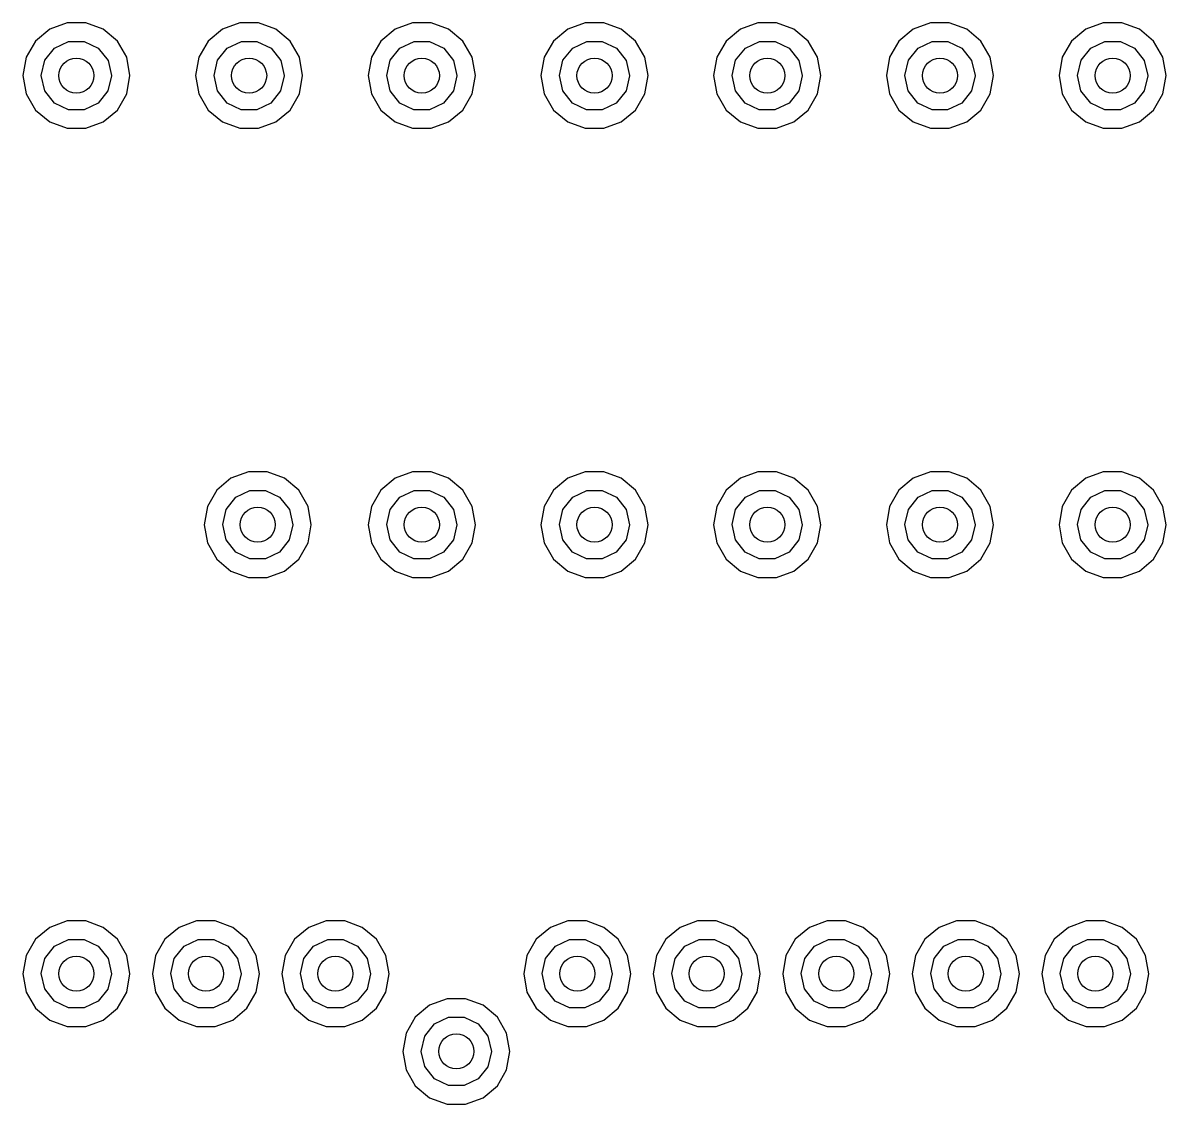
# Model space of a CAD drawing. Extents: x 2.01 to 4.77, y -4.11 to -1.35.
# Drawn here: x 4.2142 to 4.4748, y -3.4923 to -3.2458 of the extents above; entities that cross this region are included whole.
import ezdxf

# ---------------------------------------------------------------- set-up
doc = ezdxf.new("R2010")
doc.units = 0
doc.header["$MEASUREMENT"] = 0
doc.layers.add('BLACK', color=7, linetype='CONTINUOUS')

msp = doc.modelspace()

# ---------------------------------------------------------------- linework, layer by layer
at = {"layer": 'BLACK', "linetype": 'CONTINUOUS'}
for p, q in [((4.22028, -3.2473), (4.21703, -3.25003)), ((4.22426, -3.24585), (4.22028, -3.2473)), ((4.2285, -3.24585), (4.22426, -3.24585)), ((4.23248, -3.2473), (4.2285, -3.24585)), ((4.23573, -3.25003), (4.23248, -3.2473)), ((4.25965, -3.2473), (4.2564, -3.25003)), ((4.26363, -3.24585), (4.25965, -3.2473)), ((4.26787, -3.24585), (4.26363, -3.24585)), ((4.27185, -3.2473), (4.26787, -3.24585)), ((4.2751, -3.25003), (4.27185, -3.2473)), ((4.29902, -3.2473), (4.29577, -3.25003)), ((4.303, -3.24585), (4.29902, -3.2473)), ((4.30724, -3.24585), (4.303, -3.24585)), ((4.31122, -3.2473), (4.30724, -3.24585)), ((4.31447, -3.25003), (4.31122, -3.2473)), ((4.33839, -3.2473), (4.33514, -3.25003)), ((4.34237, -3.24585), (4.33839, -3.2473)), ((4.34661, -3.24585), (4.34237, -3.24585)), ((4.35059, -3.2473), (4.34661, -3.24585)), ((4.35384, -3.25003), (4.35059, -3.2473)), ((4.37776, -3.2473), (4.37451, -3.25003)), ((4.38174, -3.24585), (4.37776, -3.2473)), ((4.38598, -3.24585), (4.38174, -3.24585)), ((4.38996, -3.2473), (4.38598, -3.24585)), ((4.39321, -3.25003), (4.38996, -3.2473)), ((4.41713, -3.2473), (4.41388, -3.25003)), ((4.42111, -3.24585), (4.41713, -3.2473)), ((4.42535, -3.24585), (4.42111, -3.24585)), ((4.42933, -3.2473), (4.42535, -3.24585)), ((4.43258, -3.25003), (4.42933, -3.2473)), ((4.4565, -3.2473), (4.45325, -3.25003)), ((4.46048, -3.24585), (4.4565, -3.2473)), ((4.46472, -3.24585), (4.46048, -3.24585)), ((4.4687, -3.2473), (4.46472, -3.24585)), ((4.47195, -3.25003), (4.4687, -3.2473)), ((4.21703, -3.25003), (4.21491, -3.2537)), ((4.23785, -3.2537), (4.23573, -3.25003)), ((4.2564, -3.25003), (4.25428, -3.2537)), ((4.27722, -3.2537), (4.2751, -3.25003)), ((4.29577, -3.25003), (4.29365, -3.2537)), ((4.31659, -3.2537), (4.31447, -3.25003)), ((4.33514, -3.25003), (4.33302, -3.2537)), ((4.35596, -3.2537), (4.35384, -3.25003)), ((4.37451, -3.25003), (4.37239, -3.2537)), ((4.39533, -3.2537), (4.39321, -3.25003)), ((4.41388, -3.25003), (4.41176, -3.2537)), ((4.4347, -3.2537), (4.43258, -3.25003)), ((4.45325, -3.25003), (4.45113, -3.2537)), ((4.47407, -3.2537), (4.47195, -3.25003)), ((4.21918, -3.25439), (4.2214, -3.25161)), ((4.2214, -3.25161), (4.22461, -3.25007)), ((4.22461, -3.25007), (4.22816, -3.25008)), ((4.22816, -3.25008), (4.23137, -3.25162)), ((4.23137, -3.25162), (4.23359, -3.2544)), ((4.25855, -3.25439), (4.26077, -3.25161)), ((4.26077, -3.25161), (4.26398, -3.25007)), ((4.26398, -3.25007), (4.26753, -3.25008)), ((4.26753, -3.25008), (4.27074, -3.25162)), ((4.27074, -3.25162), (4.27296, -3.2544)), ((4.29792, -3.25439), (4.30014, -3.25161)), ((4.30014, -3.25161), (4.30335, -3.25007)), ((4.30335, -3.25007), (4.3069, -3.25008)), ((4.3069, -3.25008), (4.31011, -3.25162)), ((4.31011, -3.25162), (4.31233, -3.2544)), ((4.33729, -3.25439), (4.33951, -3.25161)), ((4.33951, -3.25161), (4.34272, -3.25007)), ((4.34272, -3.25007), (4.34627, -3.25008)), ((4.34627, -3.25008), (4.34948, -3.25162)), ((4.34948, -3.25162), (4.3517, -3.2544)), ((4.37666, -3.25439), (4.37888, -3.25161)), ((4.37888, -3.25161), (4.38209, -3.25007)), ((4.38209, -3.25007), (4.38564, -3.25008)), ((4.38564, -3.25008), (4.38885, -3.25162)), ((4.38885, -3.25162), (4.39107, -3.2544)), ((4.41603, -3.25439), (4.41825, -3.25161)), ((4.41825, -3.25161), (4.42146, -3.25007)), ((4.42146, -3.25007), (4.42501, -3.25008)), ((4.42501, -3.25008), (4.42822, -3.25162)), ((4.42822, -3.25162), (4.43044, -3.2544)), ((4.4554, -3.25439), (4.45762, -3.25161)), ((4.45762, -3.25161), (4.46083, -3.25007)), ((4.46083, -3.25007), (4.46438, -3.25008)), ((4.46438, -3.25008), (4.46759, -3.25162)), ((4.46759, -3.25162), (4.46981, -3.2544)), ((4.21491, -3.2537), (4.21417, -3.25787)), ((4.21838, -3.25786), (4.21918, -3.25439)), ((4.23359, -3.2544), (4.23438, -3.25787)), ((4.23858, -3.25787), (4.23785, -3.2537)), ((4.25428, -3.2537), (4.25354, -3.25787)), ((4.25775, -3.25786), (4.25855, -3.25439)), ((4.27296, -3.2544), (4.27375, -3.25787)), ((4.27795, -3.25787), (4.27722, -3.2537)), ((4.29365, -3.2537), (4.29291, -3.25787)), ((4.29712, -3.25786), (4.29792, -3.25439)), ((4.31233, -3.2544), (4.31312, -3.25787)), ((4.31732, -3.25787), (4.31659, -3.2537)), ((4.33302, -3.2537), (4.33228, -3.25787)), ((4.33649, -3.25786), (4.33729, -3.25439)), ((4.3517, -3.2544), (4.35249, -3.25787)), ((4.35669, -3.25787), (4.35596, -3.2537)), ((4.37239, -3.2537), (4.37165, -3.25787)), ((4.37586, -3.25786), (4.37666, -3.25439)), ((4.39107, -3.2544), (4.39186, -3.25787)), ((4.39606, -3.25787), (4.39533, -3.2537)), ((4.41176, -3.2537), (4.41102, -3.25787)), ((4.41523, -3.25786), (4.41603, -3.25439)), ((4.43044, -3.2544), (4.43123, -3.25787)), ((4.43543, -3.25787), (4.4347, -3.2537)), ((4.45113, -3.2537), (4.45039, -3.25787)), ((4.4546, -3.25786), (4.4554, -3.25439)), ((4.46981, -3.2544), (4.4706, -3.25787)), ((4.4748, -3.25787), (4.47407, -3.2537)), ((4.21417, -3.25787), (4.21491, -3.26205)), ((4.21916, -3.26133), (4.21838, -3.25786)), ((4.23438, -3.25787), (4.23438, -3.2579)), ((4.23785, -3.26205), (4.23858, -3.25787)), ((4.25354, -3.25787), (4.25428, -3.26205)), ((4.25853, -3.26133), (4.25775, -3.25786)), ((4.27375, -3.25787), (4.27375, -3.2579)), ((4.27722, -3.26205), (4.27795, -3.25787)), ((4.29291, -3.25787), (4.29365, -3.26205)), ((4.2979, -3.26133), (4.29712, -3.25786)), ((4.31312, -3.25787), (4.31312, -3.2579)), ((4.31659, -3.26205), (4.31732, -3.25787)), ((4.33228, -3.25787), (4.33302, -3.26205)), ((4.33727, -3.26133), (4.33649, -3.25786)), ((4.35249, -3.25787), (4.35249, -3.2579)), ((4.35596, -3.26205), (4.35669, -3.25787)), ((4.37165, -3.25787), (4.37239, -3.26205)), ((4.37664, -3.26133), (4.37586, -3.25786)), ((4.39186, -3.25787), (4.39186, -3.2579)), ((4.39533, -3.26205), (4.39606, -3.25787)), ((4.41102, -3.25787), (4.41176, -3.26205)), ((4.41601, -3.26133), (4.41523, -3.25786)), ((4.43123, -3.25787), (4.43123, -3.2579)), ((4.4347, -3.26205), (4.43543, -3.25787)), ((4.45039, -3.25787), (4.45113, -3.26205)), ((4.45538, -3.26133), (4.4546, -3.25786)), ((4.4706, -3.25787), (4.4706, -3.2579)), ((4.47407, -3.26205), (4.4748, -3.25787)), ((4.23438, -3.2579), (4.23357, -3.26137)), ((4.27375, -3.2579), (4.27294, -3.26137)), ((4.31312, -3.2579), (4.31231, -3.26137)), ((4.35249, -3.2579), (4.35168, -3.26137)), ((4.39186, -3.2579), (4.39105, -3.26137)), ((4.43123, -3.2579), (4.43042, -3.26137)), ((4.4706, -3.2579), (4.46979, -3.26137)), ((4.21491, -3.26205), (4.21703, -3.26572)), ((4.22138, -3.26412), (4.21916, -3.26133)), ((4.23357, -3.26137), (4.23135, -3.26414)), ((4.23573, -3.26572), (4.23785, -3.26205)), ((4.25428, -3.26205), (4.2564, -3.26572)), ((4.26075, -3.26412), (4.25853, -3.26133)), ((4.27294, -3.26137), (4.27072, -3.26414)), ((4.2751, -3.26572), (4.27722, -3.26205)), ((4.29365, -3.26205), (4.29577, -3.26572)), ((4.30012, -3.26412), (4.2979, -3.26133)), ((4.31231, -3.26137), (4.31009, -3.26414)), ((4.31447, -3.26572), (4.31659, -3.26205)), ((4.33302, -3.26205), (4.33514, -3.26572)), ((4.33949, -3.26412), (4.33727, -3.26133)), ((4.35168, -3.26137), (4.34946, -3.26414)), ((4.35384, -3.26572), (4.35596, -3.26205)), ((4.37239, -3.26205), (4.37451, -3.26572)), ((4.37886, -3.26412), (4.37664, -3.26133)), ((4.39105, -3.26137), (4.38883, -3.26414)), ((4.39321, -3.26572), (4.39533, -3.26205)), ((4.41176, -3.26205), (4.41388, -3.26572)), ((4.41823, -3.26412), (4.41601, -3.26133)), ((4.43042, -3.26137), (4.4282, -3.26414)), ((4.43258, -3.26572), (4.4347, -3.26205)), ((4.45113, -3.26205), (4.45325, -3.26572)), ((4.4576, -3.26412), (4.45538, -3.26133)), ((4.46979, -3.26137), (4.46757, -3.26414)), ((4.47195, -3.26572), (4.47407, -3.26205)), ((4.22458, -3.26567), (4.22138, -3.26412)), ((4.22814, -3.26568), (4.22458, -3.26567)), ((4.23135, -3.26414), (4.22814, -3.26568)), ((4.26395, -3.26567), (4.26075, -3.26412)), ((4.26751, -3.26568), (4.26395, -3.26567)), ((4.27072, -3.26414), (4.26751, -3.26568)), ((4.30332, -3.26567), (4.30012, -3.26412)), ((4.30688, -3.26568), (4.30332, -3.26567)), ((4.31009, -3.26414), (4.30688, -3.26568)), ((4.34269, -3.26567), (4.33949, -3.26412)), ((4.34625, -3.26568), (4.34269, -3.26567)), ((4.34946, -3.26414), (4.34625, -3.26568)), ((4.38206, -3.26567), (4.37886, -3.26412)), ((4.38562, -3.26568), (4.38206, -3.26567)), ((4.38883, -3.26414), (4.38562, -3.26568)), ((4.42143, -3.26567), (4.41823, -3.26412)), ((4.42499, -3.26568), (4.42143, -3.26567)), ((4.4282, -3.26414), (4.42499, -3.26568)), ((4.4608, -3.26567), (4.4576, -3.26412)), ((4.46436, -3.26568), (4.4608, -3.26567)), ((4.46757, -3.26414), (4.46436, -3.26568)), ((4.21703, -3.26572), (4.22028, -3.26844)), ((4.23248, -3.26844), (4.23573, -3.26572)), ((4.2564, -3.26572), (4.25965, -3.26844)), ((4.27185, -3.26844), (4.2751, -3.26572)), ((4.29577, -3.26572), (4.29902, -3.26844)), ((4.31122, -3.26844), (4.31447, -3.26572)), ((4.33514, -3.26572), (4.33839, -3.26844)), ((4.35059, -3.26844), (4.35384, -3.26572)), ((4.37451, -3.26572), (4.37776, -3.26844)), ((4.38996, -3.26844), (4.39321, -3.26572)), ((4.41388, -3.26572), (4.41713, -3.26844)), ((4.42933, -3.26844), (4.43258, -3.26572)), ((4.45325, -3.26572), (4.4565, -3.26844)), ((4.4687, -3.26844), (4.47195, -3.26572)), ((4.22028, -3.26844), (4.22426, -3.26989)), ((4.22426, -3.26989), (4.2285, -3.26989)), ((4.2285, -3.26989), (4.23248, -3.26844)), ((4.25965, -3.26844), (4.26363, -3.26989)), ((4.26363, -3.26989), (4.26787, -3.26989)), ((4.26787, -3.26989), (4.27185, -3.26844)), ((4.29902, -3.26844), (4.303, -3.26989)), ((4.303, -3.26989), (4.30724, -3.26989)), ((4.30724, -3.26989), (4.31122, -3.26844)), ((4.33839, -3.26844), (4.34237, -3.26989)), ((4.34237, -3.26989), (4.34661, -3.26989)), ((4.34661, -3.26989), (4.35059, -3.26844)), ((4.37776, -3.26844), (4.38174, -3.26989)), ((4.38174, -3.26989), (4.38598, -3.26989)), ((4.38598, -3.26989), (4.38996, -3.26844)), ((4.41713, -3.26844), (4.42111, -3.26989)), ((4.42111, -3.26989), (4.42535, -3.26989)), ((4.42535, -3.26989), (4.42933, -3.26844)), ((4.4565, -3.26844), (4.46048, -3.26989)), ((4.46048, -3.26989), (4.46472, -3.26989)), ((4.46472, -3.26989), (4.4687, -3.26844)), ((4.2656, -3.34822), (4.26161, -3.34967)), ((4.26984, -3.34822), (4.2656, -3.34822)), ((4.27382, -3.34967), (4.26984, -3.34822)), ((4.303, -3.34822), (4.29902, -3.34967)), ((4.30724, -3.34822), (4.303, -3.34822)), ((4.31122, -3.34967), (4.30724, -3.34822)), ((4.34237, -3.34822), (4.33839, -3.34967)), ((4.34661, -3.34822), (4.34237, -3.34822)), ((4.35059, -3.34967), (4.34661, -3.34822)), ((4.38174, -3.34822), (4.37776, -3.34967)), ((4.38598, -3.34822), (4.38174, -3.34822)), ((4.38996, -3.34967), (4.38598, -3.34822)), ((4.42111, -3.34822), (4.41713, -3.34967)), ((4.42535, -3.34822), (4.42111, -3.34822)), ((4.42933, -3.34967), (4.42535, -3.34822)), ((4.46048, -3.34822), (4.4565, -3.34967)), ((4.46472, -3.34822), (4.46048, -3.34822)), ((4.4687, -3.34967), (4.46472, -3.34822)), ((4.26161, -3.34967), (4.25837, -3.35239)), ((4.27707, -3.35239), (4.27382, -3.34967)), ((4.29902, -3.34967), (4.29577, -3.35239)), ((4.31447, -3.35239), (4.31122, -3.34967)), ((4.33839, -3.34967), (4.33514, -3.35239)), ((4.35384, -3.35239), (4.35059, -3.34967)), ((4.37776, -3.34967), (4.37451, -3.35239)), ((4.39321, -3.35239), (4.38996, -3.34967)), ((4.41713, -3.34967), (4.41388, -3.35239)), ((4.43258, -3.35239), (4.42933, -3.34967)), ((4.4565, -3.34967), (4.45325, -3.35239)), ((4.47195, -3.35239), (4.4687, -3.34967)), ((4.25837, -3.35239), (4.25625, -3.35606)), ((4.26051, -3.35675), (4.26274, -3.35398)), ((4.26274, -3.35398), (4.26594, -3.35244)), ((4.26594, -3.35244), (4.2695, -3.35244)), ((4.2695, -3.35244), (4.27271, -3.35398)), ((4.27271, -3.35398), (4.27493, -3.35677)), ((4.27919, -3.35606), (4.27707, -3.35239)), ((4.29577, -3.35239), (4.29365, -3.35606)), ((4.29792, -3.35675), (4.30014, -3.35398)), ((4.30014, -3.35398), (4.30335, -3.35244)), ((4.30335, -3.35244), (4.3069, -3.35244)), ((4.3069, -3.35244), (4.31011, -3.35398)), ((4.31011, -3.35398), (4.31233, -3.35677)), ((4.31659, -3.35606), (4.31447, -3.35239)), ((4.33514, -3.35239), (4.33302, -3.35606)), ((4.33729, -3.35675), (4.33951, -3.35398)), ((4.33951, -3.35398), (4.34272, -3.35244)), ((4.34272, -3.35244), (4.34627, -3.35244)), ((4.34627, -3.35244), (4.34948, -3.35398)), ((4.34948, -3.35398), (4.3517, -3.35677)), ((4.35596, -3.35606), (4.35384, -3.35239)), ((4.37451, -3.35239), (4.37239, -3.35606)), ((4.37666, -3.35675), (4.37888, -3.35398)), ((4.37888, -3.35398), (4.38209, -3.35244)), ((4.38209, -3.35244), (4.38564, -3.35244)), ((4.38564, -3.35244), (4.38885, -3.35398)), ((4.38885, -3.35398), (4.39107, -3.35677)), ((4.39533, -3.35606), (4.39321, -3.35239)), ((4.41388, -3.35239), (4.41176, -3.35606)), ((4.41603, -3.35675), (4.41825, -3.35398)), ((4.41825, -3.35398), (4.42146, -3.35244)), ((4.42146, -3.35244), (4.42501, -3.35244)), ((4.42501, -3.35244), (4.42822, -3.35398)), ((4.42822, -3.35398), (4.43044, -3.35677)), ((4.4347, -3.35606), (4.43258, -3.35239)), ((4.45325, -3.35239), (4.45113, -3.35606)), ((4.4554, -3.35675), (4.45762, -3.35398)), ((4.45762, -3.35398), (4.46083, -3.35244)), ((4.46083, -3.35244), (4.46438, -3.35244)), ((4.46438, -3.35244), (4.46759, -3.35398)), ((4.46759, -3.35398), (4.46981, -3.35677)), ((4.47407, -3.35606), (4.47195, -3.35239)), ((4.25625, -3.35606), (4.25551, -3.36024)), ((4.25972, -3.36022), (4.26051, -3.35675)), ((4.27493, -3.35677), (4.27572, -3.36024)), ((4.27992, -3.36024), (4.27919, -3.35606)), ((4.29365, -3.35606), (4.29291, -3.36024)), ((4.29712, -3.36022), (4.29792, -3.35675)), ((4.31233, -3.35677), (4.31312, -3.36024)), ((4.31732, -3.36024), (4.31659, -3.35606)), ((4.33302, -3.35606), (4.33228, -3.36024)), ((4.33649, -3.36022), (4.33729, -3.35675)), ((4.3517, -3.35677), (4.35249, -3.36024)), ((4.35669, -3.36024), (4.35596, -3.35606)), ((4.37239, -3.35606), (4.37165, -3.36024)), ((4.37586, -3.36022), (4.37666, -3.35675)), ((4.39107, -3.35677), (4.39186, -3.36024)), ((4.39606, -3.36024), (4.39533, -3.35606)), ((4.41176, -3.35606), (4.41102, -3.36024)), ((4.41523, -3.36022), (4.41603, -3.35675)), ((4.43044, -3.35677), (4.43123, -3.36024)), ((4.43543, -3.36024), (4.4347, -3.35606)), ((4.45113, -3.35606), (4.45039, -3.36024)), ((4.4546, -3.36022), (4.4554, -3.35675)), ((4.46981, -3.35677), (4.4706, -3.36024)), ((4.4748, -3.36024), (4.47407, -3.35606)), ((4.25551, -3.36024), (4.25625, -3.36441)), ((4.2605, -3.36369), (4.25972, -3.36022)), ((4.27572, -3.36026), (4.27491, -3.36373)), ((4.27572, -3.36024), (4.27572, -3.36026)), ((4.27919, -3.36441), (4.27992, -3.36024)), ((4.29291, -3.36024), (4.29365, -3.36441)), ((4.2979, -3.36369), (4.29712, -3.36022)), ((4.31312, -3.36026), (4.31231, -3.36373)), ((4.31312, -3.36024), (4.31312, -3.36026)), ((4.31659, -3.36441), (4.31732, -3.36024)), ((4.33228, -3.36024), (4.33302, -3.36441)), ((4.33727, -3.36369), (4.33649, -3.36022)), ((4.35249, -3.36026), (4.35168, -3.36373)), ((4.35249, -3.36024), (4.35249, -3.36026)), ((4.35596, -3.36441), (4.35669, -3.36024)), ((4.37165, -3.36024), (4.37239, -3.36441)), ((4.37664, -3.36369), (4.37586, -3.36022)), ((4.39186, -3.36026), (4.39105, -3.36373)), ((4.39186, -3.36024), (4.39186, -3.36026)), ((4.39533, -3.36441), (4.39606, -3.36024)), ((4.41102, -3.36024), (4.41176, -3.36441)), ((4.41601, -3.36369), (4.41523, -3.36022)), ((4.43123, -3.36026), (4.43042, -3.36373)), ((4.43123, -3.36024), (4.43123, -3.36026)), ((4.4347, -3.36441), (4.43543, -3.36024)), ((4.45039, -3.36024), (4.45113, -3.36441)), ((4.45538, -3.36369), (4.4546, -3.36022)), ((4.4706, -3.36026), (4.46979, -3.36373)), ((4.4706, -3.36024), (4.4706, -3.36026)), ((4.47407, -3.36441), (4.4748, -3.36024)), ((4.25625, -3.36441), (4.25837, -3.36808)), ((4.26271, -3.36648), (4.2605, -3.36369)), ((4.27491, -3.36373), (4.27269, -3.36651)), ((4.27707, -3.36808), (4.27919, -3.36441)), ((4.29365, -3.36441), (4.29577, -3.36808)), ((4.30012, -3.36648), (4.2979, -3.36369)), ((4.31231, -3.36373), (4.31009, -3.36651)), ((4.31447, -3.36808), (4.31659, -3.36441)), ((4.33302, -3.36441), (4.33514, -3.36808)), ((4.33949, -3.36648), (4.33727, -3.36369)), ((4.35168, -3.36373), (4.34946, -3.36651)), ((4.35384, -3.36808), (4.35596, -3.36441)), ((4.37239, -3.36441), (4.37451, -3.36808)), ((4.37886, -3.36648), (4.37664, -3.36369)), ((4.39105, -3.36373), (4.38883, -3.36651)), ((4.39321, -3.36808), (4.39533, -3.36441)), ((4.41176, -3.36441), (4.41388, -3.36808)), ((4.41823, -3.36648), (4.41601, -3.36369)), ((4.43042, -3.36373), (4.4282, -3.36651)), ((4.43258, -3.36808), (4.4347, -3.36441)), ((4.45113, -3.36441), (4.45325, -3.36808)), ((4.4576, -3.36648), (4.45538, -3.36369)), ((4.46979, -3.36373), (4.46757, -3.36651)), ((4.47195, -3.36808), (4.47407, -3.36441)), ((4.26592, -3.36803), (4.26271, -3.36648)), ((4.27269, -3.36651), (4.26948, -3.36804)), ((4.30332, -3.36803), (4.30012, -3.36648)), ((4.31009, -3.36651), (4.30688, -3.36804)), ((4.34269, -3.36803), (4.33949, -3.36648)), ((4.34946, -3.36651), (4.34625, -3.36804)), ((4.38206, -3.36803), (4.37886, -3.36648)), ((4.38883, -3.36651), (4.38562, -3.36804)), ((4.42143, -3.36803), (4.41823, -3.36648)), ((4.4282, -3.36651), (4.42499, -3.36804)), ((4.4608, -3.36803), (4.4576, -3.36648)), ((4.46757, -3.36651), (4.46436, -3.36804)), ((4.25837, -3.36808), (4.26161, -3.37081)), ((4.26948, -3.36804), (4.26592, -3.36803)), ((4.27382, -3.37081), (4.27707, -3.36808)), ((4.29577, -3.36808), (4.29902, -3.37081)), ((4.30688, -3.36804), (4.30332, -3.36803)), ((4.31122, -3.37081), (4.31447, -3.36808)), ((4.33514, -3.36808), (4.33839, -3.37081)), ((4.34625, -3.36804), (4.34269, -3.36803)), ((4.35059, -3.37081), (4.35384, -3.36808)), ((4.37451, -3.36808), (4.37776, -3.37081)), ((4.38562, -3.36804), (4.38206, -3.36803)), ((4.38996, -3.37081), (4.39321, -3.36808)), ((4.41388, -3.36808), (4.41713, -3.37081)), ((4.42499, -3.36804), (4.42143, -3.36803)), ((4.42933, -3.37081), (4.43258, -3.36808)), ((4.45325, -3.36808), (4.4565, -3.37081)), ((4.46436, -3.36804), (4.4608, -3.36803)), ((4.4687, -3.37081), (4.47195, -3.36808)), ((4.26161, -3.37081), (4.2656, -3.37226)), ((4.2656, -3.37226), (4.26984, -3.37226)), ((4.26984, -3.37226), (4.27382, -3.37081)), ((4.29902, -3.37081), (4.303, -3.37226)), ((4.303, -3.37226), (4.30724, -3.37226)), ((4.30724, -3.37226), (4.31122, -3.37081)), ((4.33839, -3.37081), (4.34237, -3.37226)), ((4.34237, -3.37226), (4.34661, -3.37226)), ((4.34661, -3.37226), (4.35059, -3.37081)), ((4.37776, -3.37081), (4.38174, -3.37226)), ((4.38174, -3.37226), (4.38598, -3.37226)), ((4.38598, -3.37226), (4.38996, -3.37081)), ((4.41713, -3.37081), (4.42111, -3.37226)), ((4.42111, -3.37226), (4.42535, -3.37226)), ((4.42535, -3.37226), (4.42933, -3.37081)), ((4.4565, -3.37081), (4.46048, -3.37226)), ((4.46048, -3.37226), (4.46472, -3.37226)), ((4.46472, -3.37226), (4.4687, -3.37081)), ((4.22426, -3.45058), (4.22028, -3.45203)), ((4.2285, -3.45058), (4.22426, -3.45058)), ((4.23248, -3.45203), (4.2285, -3.45058)), ((4.25379, -3.45058), (4.2498, -3.45203)), ((4.25802, -3.45058), (4.25379, -3.45058)), ((4.26201, -3.45203), (4.25802, -3.45058)), ((4.28331, -3.45058), (4.27933, -3.45203)), ((4.28755, -3.45058), (4.28331, -3.45058)), ((4.29154, -3.45203), (4.28755, -3.45058)), ((4.33843, -3.45058), (4.33445, -3.45203)), ((4.34267, -3.45058), (4.33843, -3.45058)), ((4.34665, -3.45203), (4.34267, -3.45058)), ((4.36796, -3.45058), (4.36398, -3.45203)), ((4.3722, -3.45058), (4.36796, -3.45058)), ((4.37618, -3.45203), (4.3722, -3.45058)), ((4.39749, -3.45058), (4.3935, -3.45203)), ((4.40173, -3.45058), (4.39749, -3.45058)), ((4.40571, -3.45203), (4.40173, -3.45058)), ((4.42701, -3.45058), (4.42303, -3.45203)), ((4.43125, -3.45058), (4.42701, -3.45058)), ((4.43524, -3.45203), (4.43125, -3.45058)), ((4.45654, -3.45058), (4.45256, -3.45203)), ((4.46078, -3.45058), (4.45654, -3.45058)), ((4.46476, -3.45203), (4.46078, -3.45058)), ((4.22028, -3.45203), (4.21703, -3.45475)), ((4.23573, -3.45475), (4.23248, -3.45203)), ((4.2498, -3.45203), (4.24656, -3.45475)), ((4.26526, -3.45475), (4.26201, -3.45203)), ((4.27933, -3.45203), (4.27608, -3.45475)), ((4.29478, -3.45475), (4.29154, -3.45203)), ((4.33445, -3.45203), (4.3312, -3.45475)), ((4.3499, -3.45475), (4.34665, -3.45203)), ((4.36398, -3.45203), (4.36073, -3.45475)), ((4.37943, -3.45475), (4.37618, -3.45203)), ((4.3935, -3.45203), (4.39026, -3.45475)), ((4.40896, -3.45475), (4.40571, -3.45203)), ((4.42303, -3.45203), (4.41978, -3.45475)), ((4.43848, -3.45475), (4.43524, -3.45203)), ((4.45256, -3.45203), (4.44931, -3.45475)), ((4.46801, -3.45475), (4.46476, -3.45203)), ((4.21703, -3.45475), (4.21491, -3.45842)), ((4.2214, -3.45634), (4.22461, -3.4548)), ((4.22461, -3.4548), (4.22816, -3.4548)), ((4.22816, -3.4548), (4.23137, -3.45635)), ((4.23785, -3.45842), (4.23573, -3.45475)), ((4.24656, -3.45475), (4.24444, -3.45842)), ((4.25093, -3.45634), (4.25413, -3.4548)), ((4.25413, -3.4548), (4.25769, -3.4548)), ((4.25769, -3.4548), (4.2609, -3.45635)), ((4.26737, -3.45842), (4.26526, -3.45475)), ((4.27608, -3.45475), (4.27396, -3.45842)), ((4.28045, -3.45634), (4.28366, -3.4548)), ((4.28366, -3.4548), (4.28722, -3.4548)), ((4.28722, -3.4548), (4.29042, -3.45635)), ((4.2969, -3.45842), (4.29478, -3.45475)), ((4.3312, -3.45475), (4.32908, -3.45842)), ((4.33557, -3.45634), (4.33878, -3.4548)), ((4.33878, -3.4548), (4.34234, -3.4548)), ((4.34234, -3.4548), (4.34554, -3.45635)), ((4.35202, -3.45842), (4.3499, -3.45475)), ((4.36073, -3.45475), (4.35861, -3.45842)), ((4.3651, -3.45634), (4.36831, -3.4548)), ((4.36831, -3.4548), (4.37186, -3.4548)), ((4.37186, -3.4548), (4.37507, -3.45635)), ((4.38155, -3.45842), (4.37943, -3.45475)), ((4.39026, -3.45475), (4.38814, -3.45842)), ((4.39463, -3.45634), (4.39783, -3.4548)), ((4.39783, -3.4548), (4.40139, -3.4548)), ((4.40139, -3.4548), (4.4046, -3.45635)), ((4.41108, -3.45842), (4.40896, -3.45475)), ((4.41978, -3.45475), (4.41766, -3.45842)), ((4.42415, -3.45634), (4.42736, -3.4548)), ((4.42736, -3.4548), (4.43092, -3.4548)), ((4.43092, -3.4548), (4.43412, -3.45635)), ((4.4406, -3.45842), (4.43848, -3.45475)), ((4.44931, -3.45475), (4.44719, -3.45842)), ((4.45368, -3.45634), (4.45689, -3.4548)), ((4.45689, -3.4548), (4.46045, -3.4548)), ((4.46045, -3.4548), (4.46365, -3.45635)), ((4.47013, -3.45842), (4.46801, -3.45475)), ((4.21491, -3.45842), (4.21417, -3.4626)), ((4.21918, -3.45912), (4.2214, -3.45634)), ((4.23137, -3.45635), (4.23359, -3.45913)), ((4.23858, -3.4626), (4.23785, -3.45842)), ((4.24444, -3.45842), (4.2437, -3.4626)), ((4.2487, -3.45912), (4.25093, -3.45634)), ((4.2609, -3.45635), (4.26311, -3.45913)), ((4.26811, -3.4626), (4.26737, -3.45842)), ((4.27396, -3.45842), (4.27323, -3.4626)), ((4.27823, -3.45912), (4.28045, -3.45634)), ((4.29042, -3.45635), (4.29264, -3.45913)), ((4.29764, -3.4626), (4.2969, -3.45842)), ((4.32908, -3.45842), (4.32835, -3.4626)), ((4.33335, -3.45912), (4.33557, -3.45634)), ((4.34554, -3.45635), (4.34776, -3.45913)), ((4.35276, -3.4626), (4.35202, -3.45842)), ((4.35861, -3.45842), (4.35787, -3.4626)), ((4.36288, -3.45912), (4.3651, -3.45634)), ((4.37507, -3.45635), (4.37729, -3.45913)), ((4.38228, -3.4626), (4.38155, -3.45842)), ((4.38814, -3.45842), (4.3874, -3.4626)), ((4.3924, -3.45912), (4.39463, -3.45634)), ((4.4046, -3.45635), (4.40681, -3.45913)), ((4.41181, -3.4626), (4.41108, -3.45842)), ((4.41766, -3.45842), (4.41693, -3.4626)), ((4.42193, -3.45912), (4.42415, -3.45634)), ((4.43412, -3.45635), (4.43634, -3.45913)), ((4.44134, -3.4626), (4.4406, -3.45842)), ((4.44719, -3.45842), (4.44646, -3.4626)), ((4.45146, -3.45912), (4.45368, -3.45634)), ((4.46365, -3.45635), (4.46587, -3.45913)), ((4.47087, -3.4626), (4.47013, -3.45842)), ((4.21838, -3.46258), (4.21918, -3.45912)), ((4.23359, -3.45913), (4.23438, -3.4626)), ((4.24791, -3.46258), (4.2487, -3.45912)), ((4.26311, -3.45913), (4.26391, -3.4626)), ((4.27743, -3.46258), (4.27823, -3.45912)), ((4.29264, -3.45913), (4.29343, -3.4626)), ((4.33255, -3.46258), (4.33335, -3.45912)), ((4.34776, -3.45913), (4.34855, -3.4626)), ((4.36208, -3.46258), (4.36288, -3.45912)), ((4.37729, -3.45913), (4.37808, -3.4626)), ((4.39161, -3.46258), (4.3924, -3.45912)), ((4.40681, -3.45913), (4.40761, -3.4626)), ((4.42113, -3.46258), (4.42193, -3.45912)), ((4.43634, -3.45913), (4.43713, -3.4626)), ((4.45066, -3.46258), (4.45146, -3.45912)), ((4.46587, -3.45913), (4.46666, -3.4626)), ((4.21417, -3.4626), (4.21491, -3.46677)), ((4.21916, -3.46606), (4.21838, -3.46258)), ((4.23438, -3.46263), (4.23357, -3.46609)), ((4.23438, -3.4626), (4.23438, -3.46263)), ((4.23785, -3.46677), (4.23858, -3.4626)), ((4.2437, -3.4626), (4.24444, -3.46677)), ((4.24869, -3.46606), (4.24791, -3.46258)), ((4.26391, -3.46263), (4.2631, -3.46609)), ((4.26391, -3.4626), (4.26391, -3.46263)), ((4.26737, -3.46677), (4.26811, -3.4626)), ((4.27323, -3.4626), (4.27396, -3.46677)), ((4.27822, -3.46606), (4.27743, -3.46258)), ((4.29343, -3.46263), (4.29263, -3.46609)), ((4.29343, -3.4626), (4.29343, -3.46263)), ((4.2969, -3.46677), (4.29764, -3.4626)), ((4.32835, -3.4626), (4.32908, -3.46677)), ((4.33334, -3.46606), (4.33255, -3.46258)), ((4.34855, -3.46263), (4.34775, -3.46609)), ((4.34855, -3.4626), (4.34855, -3.46263)), ((4.35202, -3.46677), (4.35276, -3.4626)), ((4.35787, -3.4626), (4.35861, -3.46677)), ((4.36286, -3.46606), (4.36208, -3.46258)), ((4.37808, -3.46263), (4.37728, -3.46609)), ((4.37808, -3.4626), (4.37808, -3.46263)), ((4.38155, -3.46677), (4.38228, -3.4626)), ((4.3874, -3.4626), (4.38814, -3.46677)), ((4.39239, -3.46606), (4.39161, -3.46258)), ((4.40761, -3.46263), (4.4068, -3.46609)), ((4.40761, -3.4626), (4.40761, -3.46263)), ((4.41108, -3.46677), (4.41181, -3.4626)), ((4.41693, -3.4626), (4.41766, -3.46677)), ((4.42192, -3.46606), (4.42113, -3.46258)), ((4.43713, -3.46263), (4.43633, -3.46609)), ((4.43713, -3.4626), (4.43713, -3.46263)), ((4.4406, -3.46677), (4.44134, -3.4626)), ((4.44646, -3.4626), (4.44719, -3.46677)), ((4.45145, -3.46606), (4.45066, -3.46258)), ((4.46666, -3.46263), (4.46586, -3.46609)), ((4.46666, -3.4626), (4.46666, -3.46263)), ((4.47013, -3.46677), (4.47087, -3.4626)), ((4.22138, -3.46884), (4.21916, -3.46606)), ((4.23357, -3.46609), (4.23135, -3.46887)), ((4.2509, -3.46884), (4.24869, -3.46606)), ((4.2631, -3.46609), (4.26087, -3.46887)), ((4.28043, -3.46884), (4.27822, -3.46606)), ((4.29263, -3.46609), (4.2904, -3.46887)), ((4.33555, -3.46884), (4.33334, -3.46606)), ((4.34775, -3.46609), (4.34552, -3.46887)), ((4.36508, -3.46884), (4.36286, -3.46606)), ((4.37728, -3.46609), (4.37505, -3.46887)), ((4.3946, -3.46884), (4.39239, -3.46606)), ((4.4068, -3.46609), (4.40458, -3.46887)), ((4.42413, -3.46884), (4.42192, -3.46606)), ((4.43633, -3.46609), (4.4341, -3.46887)), ((4.45366, -3.46884), (4.45145, -3.46606)), ((4.46586, -3.46609), (4.46363, -3.46887)), ((4.21491, -3.46677), (4.21703, -3.47044)), ((4.22458, -3.47039), (4.22138, -3.46884)), ((4.23135, -3.46887), (4.22814, -3.4704)), ((4.23573, -3.47044), (4.23785, -3.46677)), ((4.24444, -3.46677), (4.24656, -3.47044)), ((4.25411, -3.47039), (4.2509, -3.46884)), ((4.26087, -3.46887), (4.25766, -3.4704)), ((4.26526, -3.47044), (4.26737, -3.46677)), ((4.27396, -3.46677), (4.27608, -3.47044)), ((4.28363, -3.47039), (4.28043, -3.46884)), ((4.2904, -3.46887), (4.28719, -3.4704)), ((4.29478, -3.47044), (4.2969, -3.46677)), ((4.31087, -3.4683), (4.30689, -3.46975)), ((4.31511, -3.4683), (4.31087, -3.4683)), ((4.31909, -3.46975), (4.31511, -3.4683)), ((4.32908, -3.46677), (4.3312, -3.47044)), ((4.33875, -3.47039), (4.33555, -3.46884)), ((4.34552, -3.46887), (4.34231, -3.4704)), ((4.3499, -3.47044), (4.35202, -3.46677)), ((4.35861, -3.46677), (4.36073, -3.47044)), ((4.36828, -3.47039), (4.36508, -3.46884)), ((4.37505, -3.46887), (4.37184, -3.4704)), ((4.37943, -3.47044), (4.38155, -3.46677)), ((4.38814, -3.46677), (4.39026, -3.47044)), ((4.39781, -3.47039), (4.3946, -3.46884)), ((4.40458, -3.46887), (4.40137, -3.4704)), ((4.40896, -3.47044), (4.41108, -3.46677)), ((4.41766, -3.46677), (4.41978, -3.47044)), ((4.42733, -3.47039), (4.42413, -3.46884)), ((4.4341, -3.46887), (4.43089, -3.4704)), ((4.43848, -3.47044), (4.4406, -3.46677)), ((4.44719, -3.46677), (4.44931, -3.47044)), ((4.45686, -3.47039), (4.45366, -3.46884)), ((4.46363, -3.46887), (4.46042, -3.4704)), ((4.46801, -3.47044), (4.47013, -3.46677)), ((4.21703, -3.47044), (4.22028, -3.47317)), ((4.22814, -3.4704), (4.22458, -3.47039)), ((4.23248, -3.47317), (4.23573, -3.47044)), ((4.24656, -3.47044), (4.2498, -3.47317)), ((4.25766, -3.4704), (4.25411, -3.47039)), ((4.26201, -3.47317), (4.26526, -3.47044)), ((4.27608, -3.47044), (4.27933, -3.47317)), ((4.28719, -3.4704), (4.28363, -3.47039)), ((4.29154, -3.47317), (4.29478, -3.47044)), ((4.30689, -3.46975), (4.30364, -3.47247)), ((4.32234, -3.47247), (4.31909, -3.46975)), ((4.3312, -3.47044), (4.33445, -3.47317)), ((4.34231, -3.4704), (4.33875, -3.47039)), ((4.34665, -3.47317), (4.3499, -3.47044)), ((4.36073, -3.47044), (4.36398, -3.47317)), ((4.37184, -3.4704), (4.36828, -3.47039)), ((4.37618, -3.47317), (4.37943, -3.47044)), ((4.39026, -3.47044), (4.3935, -3.47317)), ((4.40137, -3.4704), (4.39781, -3.47039)), ((4.40571, -3.47317), (4.40896, -3.47044)), ((4.41978, -3.47044), (4.42303, -3.47317)), ((4.43089, -3.4704), (4.42733, -3.47039)), ((4.43524, -3.47317), (4.43848, -3.47044)), ((4.44931, -3.47044), (4.45256, -3.47317)), ((4.46042, -3.4704), (4.45686, -3.47039)), ((4.46476, -3.47317), (4.46801, -3.47044)), ((4.22028, -3.47317), (4.22426, -3.47462)), ((4.2285, -3.47462), (4.23248, -3.47317)), ((4.2498, -3.47317), (4.25379, -3.47462)), ((4.25802, -3.47462), (4.26201, -3.47317)), ((4.27933, -3.47317), (4.28331, -3.47462)), ((4.28755, -3.47462), (4.29154, -3.47317)), ((4.30364, -3.47247), (4.30152, -3.47614)), ((4.30579, -3.47683), (4.30801, -3.47405)), ((4.30801, -3.47405), (4.31122, -3.47251)), ((4.31122, -3.47251), (4.31478, -3.47252)), ((4.31478, -3.47252), (4.31798, -3.47406)), ((4.31798, -3.47406), (4.3202, -3.47685)), ((4.32446, -3.47614), (4.32234, -3.47247)), ((4.33445, -3.47317), (4.33843, -3.47462)), ((4.34267, -3.47462), (4.34665, -3.47317)), ((4.36398, -3.47317), (4.36796, -3.47462)), ((4.3722, -3.47462), (4.37618, -3.47317)), ((4.3935, -3.47317), (4.39749, -3.47462)), ((4.40173, -3.47462), (4.40571, -3.47317)), ((4.42303, -3.47317), (4.42701, -3.47462)), ((4.43125, -3.47462), (4.43524, -3.47317)), ((4.45256, -3.47317), (4.45654, -3.47462)), ((4.46078, -3.47462), (4.46476, -3.47317)), ((4.22426, -3.47462), (4.2285, -3.47462)), ((4.25379, -3.47462), (4.25802, -3.47462)), ((4.28331, -3.47462), (4.28755, -3.47462)), ((4.30152, -3.47614), (4.30079, -3.48031)), ((4.3252, -3.48031), (4.32446, -3.47614)), ((4.33843, -3.47462), (4.34267, -3.47462)), ((4.36796, -3.47462), (4.3722, -3.47462)), ((4.39749, -3.47462), (4.40173, -3.47462)), ((4.42701, -3.47462), (4.43125, -3.47462)), ((4.45654, -3.47462), (4.46078, -3.47462)), ((4.30499, -3.4803), (4.30579, -3.47683)), ((4.3202, -3.47685), (4.32099, -3.48031)), ((4.30079, -3.48031), (4.30152, -3.48449)), ((4.30578, -3.48377), (4.30499, -3.4803)), ((4.32099, -3.48034), (4.32019, -3.48381)), ((4.32099, -3.48031), (4.32099, -3.48034)), ((4.32446, -3.48449), (4.3252, -3.48031)), ((4.30152, -3.48449), (4.30364, -3.48816)), ((4.30799, -3.48656), (4.30578, -3.48377)), ((4.32019, -3.48381), (4.31796, -3.48658)), ((4.32234, -3.48816), (4.32446, -3.48449)), ((4.31119, -3.48811), (4.30799, -3.48656)), ((4.31796, -3.48658), (4.31475, -3.48812)), ((4.30364, -3.48816), (4.30689, -3.49088)), ((4.31475, -3.48812), (4.31119, -3.48811)), ((4.31909, -3.49088), (4.32234, -3.48816)), ((4.30689, -3.49088), (4.31087, -3.49233)), ((4.31087, -3.49233), (4.31511, -3.49233)), ((4.31511, -3.49233), (4.31909, -3.49088))]:
    msp.add_line(p, q, dxfattribs=at)
at = {"layer": 'BLACK'}
for centre in [(4.22638, -3.25787), (4.26575, -3.25787), (4.30512, -3.25787), (4.34449, -3.25787), (4.38386, -3.25787), (4.42323, -3.25787), (4.4626, -3.25787), (4.26772, -3.36024), (4.30512, -3.36024), (4.34449, -3.36024), (4.38386, -3.36024), (4.42323, -3.36024), (4.4626, -3.36024), (4.22638, -3.4626), (4.25591, -3.4626), (4.28543, -3.4626), (4.34055, -3.4626), (4.37008, -3.4626), (4.39961, -3.4626), (4.42913, -3.4626), (4.45866, -3.4626), (4.31299, -3.48031)]:
    msp.add_circle(centre, 0.004, dxfattribs=at)

doc.saveas('drawing.dxf')
